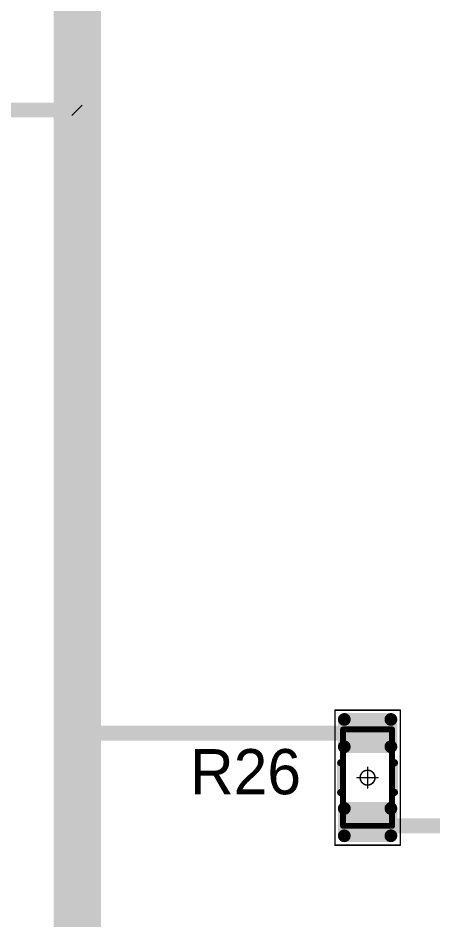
# Model space of a CAD drawing. Header units: millimetres. Extents: x 0 to 395, y 0 to 190.
# Drawn here: x 254.75 to 268.73, y 115.35 to 145.75 of the extents above; entities that cross this region are included whole.
import ezdxf

# ---------------------------------------------------------------- set-up
doc = ezdxf.new("R2010")
doc.units = ezdxf.units.MM
for name, color, linetype in [('Mechanical13', 56, 'Continuous'), ('Mechanical15', 56, 'Continuous'), ('TopLayer', 1, 'Continuous'), ('TopOverlay', 2, 'Continuous'), ('TopPaste', 8, 'Continuous'), ('TopSolder', 216, 'Continuous')]:
    doc.layers.add(name, color=color, linetype=linetype)

# ---------------------------------------------------------------- blocks, each defined once
blk = doc.blocks.new('RC1206S_1197')
at = {"layer": 'Mechanical13', "const_width": 0.2}
for points in [[(-1.625, 0.825), (-1.625, -0.825)], [(-1.625, 0.825), (1.625, 0.825)], [(1.625, 0.825), (1.625, -0.825)], [(-1.625, -0.825), (1.625, -0.825)]]:
    blk.add_lwpolyline(points, dxfattribs=at)
at = {"layer": 'Mechanical13', "const_width": 0.1}
for points in [[(-1.675, 0.825, 1), (-1.575, 0.825, 1)], [(-1.675, 0.825, 1), (-1.575, 0.825, 1)], [(1.575, 0.825, 1), (1.675, 0.825, 1)], [(1.575, 0.825, 1), (1.675, 0.825, 1)], [(-1.675, -0.825, 1), (-1.575, -0.825, 1)], [(-1.675, -0.825, 1), (-1.575, -0.825, 1)], [(1.575, -0.825, 1), (1.675, -0.825, 1)], [(1.575, -0.825, 1), (1.675, -0.825, 1)]]:
    blk.add_lwpolyline(points, format="xyb", close=True, dxfattribs=at)
at = {"layer": 'Mechanical15', "const_width": 0.05}
for points in [[(-2.275, 1.1), (-2.275, -1.1)], [(-2.275, 1.1), (2.275, 1.1)], [(2.275, 1.1), (2.275, -1.1)], [(0, 0.35), (0, -0.35)], [(-0.35, 0), (0.35, 0)], [(-2.275, -1.1), (2.275, -1.1)]]:
    blk.add_lwpolyline(points, dxfattribs=at)
at = {"layer": 'Mechanical15'}
for points, const_width in [([(-2.287, 1.1, 1), (-2.262, 1.1, 1)], 0.025), ([(-2.287, 1.1, 1), (-2.262, 1.1, 1)], 0.025), ([(2.262, 1.1, 1), (2.287, 1.1, 1)], 0.025), ([(2.262, 1.1, 1), (2.287, 1.1, 1)], 0.025), ([(-0.012, 0.35, 1), (0.012, 0.35, 1)], 0.025), ([(-0.362, 0, 1), (-0.337, 0, 1)], 0.025), ([(0.25, 0, 1), (-0.25, 0, 1)], 0.05), ([(-0.262, 0, 1), (-0.238, 0, 1)], 0.025), ([(0.238, 0, 1), (0.262, 0, 1)], 0.025), ([(0.337, 0, 1), (0.362, 0, 1)], 0.025), ([(-0.012, -0.35, 1), (0.012, -0.35, 1)], 0.025), ([(-2.287, -1.1, 1), (-2.262, -1.1, 1)], 0.025), ([(-2.287, -1.1, 1), (-2.262, -1.1, 1)], 0.025), ([(2.262, -1.1, 1), (2.287, -1.1, 1)], 0.025), ([(2.262, -1.1, 1), (2.287, -1.1, 1)], 0.025)]:
    blk.add_lwpolyline(points, format="xyb", close=True, dxfattribs=dict(at, const_width=const_width))
at = {"layer": 'TopLayer', "const_width": 0.115}
for points in [[(-2.018, 0.785, 1), (-1.903, 0.785, 1)], [(-1.098, 0.785, 1), (-0.983, 0.785, 1)], [(0.983, 0.785, 1), (1.098, 0.785, 1)], [(1.903, 0.785, 1), (2.018, 0.785, 1)], [(-2.018, -0.785, 1), (-1.903, -0.785, 1)], [(-1.098, -0.785, 1), (-0.983, -0.785, 1)], [(0.983, -0.785, 1), (1.098, -0.785, 1)], [(1.903, -0.785, 1), (2.018, -0.785, 1)]]:
    blk.add_lwpolyline(points, format="xyb", close=True, dxfattribs=at)
at = {"layer": 'TopLayer'}
for points in [[(-2.075, -0.785), (-0.925, -0.785), (-2.075, 0.785), (-0.925, 0.785)], [(-1.96, -0.9), (-1.04, -0.9), (-1.96, 0.9), (-1.04, 0.9)], [(0.925, -0.785), (2.075, -0.785), (0.925, 0.785), (2.075, 0.785)], [(1.04, -0.9), (1.96, -0.9), (1.04, 0.9), (1.96, 0.9)]]:
    blk.add_solid(points, dxfattribs=at)
at = {"layer": 'TopOverlay', "const_width": 0.25}
for points in [[(-0.5, 0.9), (0.5, 0.9)], [(-0.5, -0.9), (0.5, -0.9)]]:
    blk.add_lwpolyline(points, dxfattribs=at)
at = {"layer": 'TopOverlay', "const_width": 0.125}
for points in [[(-0.562, 0.9, 1), (-0.437, 0.9, 1)], [(0.437, 0.9, 1), (0.562, 0.9, 1)], [(-0.562, -0.9, 1), (-0.437, -0.9, 1)], [(0.437, -0.9, 1), (0.562, -0.9, 1)]]:
    blk.add_lwpolyline(points, format="xyb", close=True, dxfattribs=at)
at = {"layer": 'TopPaste', "const_width": 0.09}
for points in [[(-2.005, 0.785, 1), (-1.915, 0.785, 1)], [(-1.085, 0.785, 1), (-0.995, 0.785, 1)], [(0.995, 0.785, 1), (1.085, 0.785, 1)], [(1.915, 0.785, 1), (2.005, 0.785, 1)], [(-2.005, -0.785, 1), (-1.915, -0.785, 1)], [(-1.085, -0.785, 1), (-0.995, -0.785, 1)], [(0.995, -0.785, 1), (1.085, -0.785, 1)], [(1.915, -0.785, 1), (2.005, -0.785, 1)]]:
    blk.add_lwpolyline(points, format="xyb", close=True, dxfattribs=at)
at = {"layer": 'TopPaste'}
for points in [[(-2.05, -0.785), (-0.95, -0.785), (-2.05, 0.785), (-0.95, 0.785)], [(-1.96, -0.875), (-1.04, -0.875), (-1.96, 0.875), (-1.04, 0.875)], [(0.95, -0.785), (2.05, -0.785), (0.95, 0.785), (2.05, 0.785)], [(1.04, -0.875), (1.96, -0.875), (1.04, 0.875), (1.96, 0.875)]]:
    blk.add_solid(points, dxfattribs=at)
at = {"layer": 'TopSolder', "const_width": 0.215}
for points in [[(-2.068, 0.785, 1), (-1.853, 0.785, 1)], [(-1.148, 0.785, 1), (-0.933, 0.785, 1)], [(0.933, 0.785, 1), (1.148, 0.785, 1)], [(1.853, 0.785, 1), (2.068, 0.785, 1)], [(-2.068, -0.785, 1), (-1.853, -0.785, 1)], [(-1.148, -0.785, 1), (-0.933, -0.785, 1)], [(0.933, -0.785, 1), (1.148, -0.785, 1)], [(1.853, -0.785, 1), (2.068, -0.785, 1)]]:
    blk.add_lwpolyline(points, format="xyb", close=True, dxfattribs=at)
at = {"layer": 'TopSolder'}
for points in [[(-1.96, -1), (-1.04, -1), (-1.96, 1), (-1.04, 1)], [(1.04, -1), (1.96, -1), (1.04, 1), (1.96, 1)], [(-2.175, -0.785), (-0.825, -0.785), (-2.175, 0.785), (-0.825, 0.785)], [(0.825, -0.785), (2.175, -0.785), (0.825, 0.785), (2.175, 0.785)]]:
    blk.add_solid(points, dxfattribs=at)

msp = doc.modelspace()

# ---------------------------------------------------------------- linework, layer by layer
at = {"layer": 'TopLayer'}
for points, const_width in [([(256.75, 142.625), (256.75, 149.6)], 1.6), ([(256.75, 121.7), (256.75, 142.625)], 1.6), ([(242.75, 142.65), (256.725, 142.65)], 0.5), ([(256.725, 142.65), (256.75, 142.625)], 0.5), ([(256.75, 111.2), (256.75, 121.7)], 1.6), ([(256.75, 121.7), (256.8, 121.65)], 0.5), ([(256.8, 121.65), (266.525, 121.65)], 0.5), ([(266.525, 118.65), (266.648, 118.527)], 0.5), ([(266.648, 118.527), (269.869, 118.527)], 0.5)]:
    msp.add_lwpolyline(points, dxfattribs=dict(at, const_width=const_width))
for points, const_width in [([(256.35, 142.625, 1), (257.15, 142.625, 1)], 0.8), ([(256.35, 142.625, 1), (257.15, 142.625, 1)], 0.8), ([(256.6, 142.65, 1), (256.85, 142.65, 1)], 0.25), ([(256.6, 142.65, 1), (256.85, 142.65, 1)], 0.25), ([(256.625, 142.625, 1), (256.875, 142.625, 1)], 0.25), ([(256.35, 121.7, 1), (257.15, 121.7, 1)], 0.8), ([(256.35, 121.7, 1), (257.15, 121.7, 1)], 0.8), ([(256.625, 121.7, 1), (256.875, 121.7, 1)], 0.25), ([(256.675, 121.65, 1), (256.925, 121.65, 1)], 0.25), ([(256.675, 121.65, 1), (256.925, 121.65, 1)], 0.25), ([(266.4, 121.65, 1), (266.65, 121.65, 1)], 0.25), ([(266.4, 118.65, 1), (266.65, 118.65, 1)], 0.25), ([(266.523, 118.527, 1), (266.773, 118.527, 1)], 0.25), ([(266.523, 118.527, 1), (266.773, 118.527, 1)], 0.25)]:
    msp.add_lwpolyline(points, format="xyb", close=True, dxfattribs=dict(at, const_width=const_width))

# ---------------------------------------------------------------- block references
at = {"rotation": 90}
msp.add_blockref('RC1206S_1197', (266.525, 120.15), dxfattribs=at)

# ---------------------------------------------------------------- texts
at = {"layer": 'TopOverlay'}
msp.add_text('R26', height=1.524, dxfattribs=at).set_placement((260.544, 119.588))

doc.saveas('drawing.dxf')
